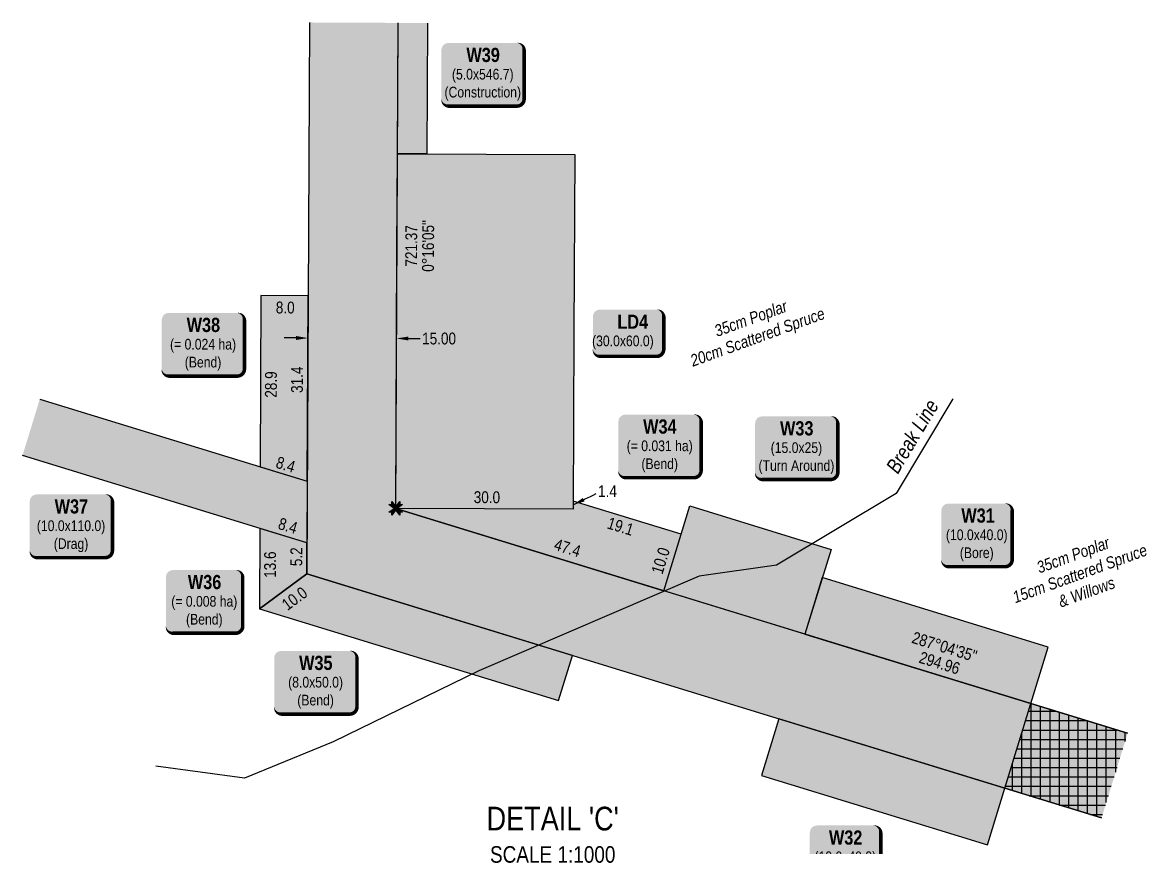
# Model space of a CAD drawing. Extents: x 333858 to 342713, y 6154085 to 6163590.
# Drawn here: x 334288 to 335239, y 6155671 to 6156369 of the extents above; entities that cross this region are included whole.
import ezdxf
from ezdxf.enums import TextEntityAlignment as Align

# ---------------------------------------------------------------- set-up
doc = ezdxf.new("R2010")
doc.units = 0
doc.header["$LTSCALE"] = 5
doc.header["$PDSIZE"] = 0.5
doc.layers.get('Defpoints').update_dxf_attribs({"color": 9})
for name, color, linetype in [('DETAIL-T', 7, 'Continuous'), ('L-BD1', 253, 'Continuous'), ('L-MON', 1, 'Continuous'), ('P-PROPOSED', 10, 'Continuous'), ('P-PROPOSED-H', 21, 'Continuous'), ('P-TEMP-BLOCKS', 250, 'Continuous'), ('P-TEMP-BLUE', 146, 'Continuous'), ('P-TEMP-BLUE-BORE-H', 131, 'Continuous'), ('P-TEMP-BLUE-T', 146, 'Continuous'), ('P-TEMP-NO CUT-H', 104, 'Continuous'), ('P-TXT', 4, 'Continuous'), ('T-BUSH-T', 110, 'Continuous'), ('T-SLOPE', 48, 'Continuous')]:
    doc.layers.add(name, color=color, linetype=linetype)
doc.layers.add('P-TEMP-BLUE-H', color=7, linetype='Continuous', true_color=0x99e6ff)
doc.layers.add('T-TEXT', color=48, linetype='Continuous', lineweight=18)
doc.styles.add('80', font='ARIALN.TTF', dxfattribs={"height": 10})
doc.styles.add('80CG', font='ARIALN.TTF', dxfattribs={"height": 10})
doc.styles.add('80L', font='ARIALN.TTF', dxfattribs={"height": 10})
doc.styles.add('80LS', font='ARIALNI.TTF', dxfattribs={"height": 10})
doc.styles.add('BOLD', font='ARIALNB.TTF')
doc.styles.get("Standard").update_dxf_attribs({"font": 'ARIALN.TTF'})
doc.dimstyles.new('Compass 5 000', dxfattribs={"dimscale": 5, "dimtxt": 9, "dimasz": 2, "dimexe": 0.2, "dimexo": 0.0625, "dimgap": 0.5, "dimtad": 0, "dimtih": 1, "dimtoh": 1, "dimzin": 0, "dimdsep": 46, "dimtxsty": '80CG', "dimcen": 0.1, "dimse1": 1, "dimse2": 1, "dimclrd": 256, "dimclrt": 256, "dimaunit": 1, "dimadec": 4, "dimazin": 0, "dimtfac": 0.06, "dimtofl": 0, "dimtmove": 0, "dimatfit": 1, "dimfxl": 0.2, "dimtolj": 1, "dimtzin": 0, "dimlwd": -1, "dimarcsym": 0})

# ---------------------------------------------------------------- blocks, each defined once
blk = doc.blocks.new('*U492')
at = {"true_color": 0x99e6ff}
h = blk.add_hatch(color=141, dxfattribs=at)
edge = h.paths.add_edge_path()
edge.add_line((-28.99999999999999, -34.94741034132455), (28.99999999999998, -34.94741034132455))
edge.add_arc((28.99999999999998, -28.94741034132455), 6, 270, 360)
edge.add_line((34.99999999999998, -28.94741034132455), (34.99999999999999, 12.5))
edge.add_arc((28.99999999999999, 12.5), 6, 0, 90)
edge.add_line((28.99999999999999, 18.5), (-28.99999999999999, 18.5))
edge.add_arc((-28.99999999999999, 12.5), 6, 90, 180)
edge.add_line((-34.99999999999999, 12.5), (-34.99999999999999, -28.94741034132455))
edge.add_arc((-28.99999999999999, -28.94741034132455), 6, 180, 270)
at = {"color": 250, "flags": 128}
blk.add_lwpolyline([(-28.99999999999999, -34.94741034132455, 3, 3, 0), (28.99999999999998, -34.94741034132455, 3, 3, 0.414213562373095), (34.99999999999998, -28.94741034132455, 3, 3, 0), (34.99999999999999, 12.5, 3, 0, 0.414213562373095), (28.99999999999999, 18.5, 0, 0, 0), (-28.99999999999999, 18.5, 0, 0, 0.414213562373095), (-34.99999999999999, 12.5, 0, 0, 0), (-34.99999999999999, -28.94741034132455, 0, 3, 0.414213562373095)], format="xyseb", close=True, dxfattribs=at)
at = {"flags": 128}
blk.add_lwpolyline([(-24.23844627324938, -18.69902242095505, 0, 7.5, 0), (-3.398394867633905e-15, 0, 0, 0, 0)], format="xyseb", dxfattribs=at)
at = {"color": 250}
for tag, p, height, style in [('TEMP_AREA_W1_001', (-9.212824010914055, 2.244292974654144), 12, 'BOLD'), ('ENTER_TEXT_001', (-30.65893587994544, -12.47010782646594), 9, '80')]:
    blk.add_attdef(tag, p, '', height=height, dxfattribs=dict(at, style=style))
blk = doc.blocks.new('*U500')
at = {"true_color": 0x99e6ff}
h = blk.add_hatch(color=141, dxfattribs=at)
edge = h.paths.add_edge_path()
edge.add_line((-23.99999999999999, -21.06609802038435), (23.99999999999998, -21.06609802038435))
edge.add_arc((23.99999999999998, -15.06609802038435), 6, 270, 360)
edge.add_line((29.99999999999998, -15.06609802038435), (29.99999999999998, 12.5))
edge.add_arc((23.99999999999998, 12.5), 6, 0, 90)
edge.add_line((23.99999999999998, 18.5), (-23.99999999999998, 18.5))
edge.add_arc((-23.99999999999998, 12.5), 6, 90, 180)
edge.add_line((-29.99999999999998, 12.5), (-29.99999999999999, -15.06609802038435))
edge.add_arc((-23.99999999999999, -15.06609802038435), 6, 180, 270)
at = {"color": 250, "flags": 128}
blk.add_lwpolyline([(-23.99999999999999, -21.06609802038435, 3, 3, 0), (23.99999999999998, -21.06609802038435, 3, 3, 0.414213562373095), (29.99999999999998, -15.06609802038435, 3, 3, 0), (29.99999999999998, 12.5, 3, 0, 0.414213562373095), (23.99999999999998, 18.5, 0, 0, 0), (-23.99999999999998, 18.5, 0, 0, 0.414213562373095), (-29.99999999999998, 12.5, 0, 0, 0), (-29.99999999999999, -15.06609802038435, 0, 3, 0.414213562373095)], format="xyseb", close=True, dxfattribs=at)
at = {"flags": 128}
blk.add_lwpolyline([(-24.23844627324938, -18.69902242095505, 0, 7.5, 0), (-3.398394867633905e-15, 0, 0, 0, 0)], format="xyseb", dxfattribs=at)
at = {"color": 250}
for tag, p, height, style in [('TEMP_AREA_W1_001', (-9.212824010914055, 2.244292974654144), 12, 'BOLD'), ('ENTER_TEXT_001', (-30.65893587994544, -12.47010782646594), 9, '80')]:
    blk.add_attdef(tag, p, '', height=height, dxfattribs=dict(at, style=style))
blk = doc.blocks.new('*U498')
at = {"true_color": 0x99e6ff}
h = blk.add_hatch(color=141, dxfattribs=at)
edge = h.paths.add_edge_path()
edge.add_line((-26.49999999999999, -34.94741034132455), (26.49999999999997, -34.94741034132455))
edge.add_arc((26.49999999999997, -28.94741034132455), 6, 270, 360)
edge.add_line((32.49999999999997, -28.94741034132455), (32.49999999999998, 12.5))
edge.add_arc((26.49999999999998, 12.5), 6, 0, 90)
edge.add_line((26.49999999999998, 18.5), (-26.49999999999998, 18.5))
edge.add_arc((-26.49999999999998, 12.5), 6, 90, 180)
edge.add_line((-32.49999999999998, 12.5), (-32.49999999999999, -28.94741034132455))
edge.add_arc((-26.49999999999999, -28.94741034132455), 6, 180, 270)
at = {"color": 250, "flags": 128}
blk.add_lwpolyline([(-26.49999999999999, -34.94741034132455, 3, 3, 0), (26.49999999999997, -34.94741034132455, 3, 3, 0.414213562373095), (32.49999999999997, -28.94741034132455, 3, 3, 0), (32.49999999999998, 12.5, 3, 0, 0.414213562373095), (26.49999999999998, 18.5, 0, 0, 0), (-26.49999999999998, 18.5, 0, 0, 0.414213562373095), (-32.49999999999998, 12.5, 0, 0, 0), (-32.49999999999999, -28.94741034132455, 0, 3, 0.414213562373095)], format="xyseb", close=True, dxfattribs=at)
at = {"flags": 128}
blk.add_lwpolyline([(-24.23844627324938, -18.69902242095505, 0, 7.5, 0), (-3.398394867633905e-15, 0, 0, 0, 0)], format="xyseb", dxfattribs=at)
at = {"color": 250}
for tag, p, height, style in [('TEMP_AREA_W1_001', (-9.212824010914055, 2.244292974654144), 12, 'BOLD'), ('ENTER_TEXT_001', (-30.65893587994544, -12.47010782646594), 9, '80')]:
    blk.add_attdef(tag, p, '', height=height, dxfattribs=dict(at, style=style))
blk = doc.blocks.new('TEMP')
h = blk.add_hatch(color=255)
h.dxf.hatch_style = 1
h.paths.add_polyline_path([(-5.274161e-10, 0.2514284397220763), (-0.6656854269836912, 1.152061669657268), (-0.6656854269836914, 0.6656854303339061), (-1.152061663105632, 0.6656854303339061), (-0.2514284404497629, 5.273253e-10), (-1.152061661774314, -0.665685419564579), (-0.6656854224511335, -0.6656854195645793), (-0.6656854224511335, -1.152061655686338), (-5.273251e-10, -0.2514284436956587), (0.6656854183820542, -1.152061663420681), (0.6656854183820542, -0.6656854208922597), (1.152061656810019, -0.6656854053035205), (0.2514284429676993, 5.273253e-10), (1.152061671303363, 0.6656854258011663), (0.6656854287749412, 0.6656854258011663), (0.6656854131859291, 1.15206166422904)])
h.paths.add_polyline_path([(0.5656854229146121, 0.8485281473411305), (0.5656854319800914, 0.5656854258011663), (0.8485281444547581, 0.5656854258011663), (0.0831890339399251, 0), (0.8485281399220186, -0.5656854150320215), (0.5656854183820542, -0.5656854240973189), (0.5656854183820542, -0.8485281365719859), (0, -0.08318903609469999), (-0.5656854224511337, -0.8485281320390644), (-0.5656854224511337, -0.5656854195645792), (-0.8485281349258001, -0.5656854195645794), (-0.0831890328488955, 0), (-0.8485281394583584, 0.5656854303339058), (-0.5656854269836913, 0.5656854303339061), (-0.5656854269836913, 0.8485281428085727), (0, 0.0831890306941206)], flags=16)
h = blk.add_hatch(color=1)
h.dxf.hatch_style = 1
h.paths.add_polyline_path([(0, 0.0831890306941205), (-0.5656854269836911, 0.8485281428085727), (-0.5656854269836912, 0.5656854303339061), (-0.8485281394583578, 0.5656854303339061), (-0.0831890328488953, -1e-16), (-0.8485281349258001, -0.5656854195645793), (-0.5656854224511337, -0.5656854195645793), (-0.5656854224511337, -0.848528132039064), (0, -0.08318903609469999), (0.5656854183820542, -0.8485281365719856), (0.5656854183820542, -0.5656854240973191), (0.8485281399220184, -0.5656854150320213), (0.0831890339399251, -1e-16), (0.8485281444547581, 0.5656854258011663), (0.5656854319800914, 0.5656854258011663), (0.5656854229146121, 0.8485281473411308)])
at = {"color": 1}
for p, q in [((-0.0831890328488953, 0), (0.0831890339399252, 0)), ((0, 0.0831890306941205), (0, -0.08318903609469999))]:
    blk.add_line(p, q, dxfattribs=at)
at = {"color": 255, "flags": 128}
blk.add_lwpolyline([(-0.251428440449763, 5.27325e-10), (-1.152061663105632, 0.6656854303339061), (-0.6656854269836914, 0.6656854303339061), (-0.6656854269836914, 1.152061669657268), (-5.274159999999999e-10, 0.2514284397220763), (0.6656854131859291, 1.15206166422904), (0.6656854287749412, 0.6656854258011663), (1.152061671303363, 0.6656854258011663), (0.2514284429676991, 5.27325e-10), (1.152061656810019, -0.6656854053035204), (0.6656854183820542, -0.6656854208922596), (0.6656854183820542, -1.152061663420681), (-5.27325e-10, -0.2514284436956586), (-0.6656854224511335, -1.152061655686338), (-0.6656854224511335, -0.6656854195645793), (-1.152061661774314, -0.6656854195645793)], close=True, dxfattribs=at)
at = {"color": 1, "flags": 128}
blk.add_lwpolyline([(-0.0831890328488953, 0), (-0.8485281394583578, 0.5656854303339061), (-0.5656854269836913, 0.5656854303339061), (-0.5656854269836913, 0.8485281428085727), (0, 0.0831890306941205), (0.5656854229146121, 0.8485281473411305), (0.5656854319800914, 0.5656854258011663), (0.8485281444547581, 0.5656854258011663), (0.0831890339399252, 0), (0.8485281399220184, -0.5656854150320214), (0.5656854183820542, -0.5656854240973189), (0.5656854183820542, -0.8485281365719856), (0, -0.08318903609469999), (-0.5656854224511335, -0.848528132039064), (-0.5656854224511335, -0.5656854195645792), (-0.8485281349258001, -0.5656854195645792)], close=True, dxfattribs=at)
blk = doc.blocks.new('*U493')
at = {"true_color": 0x99e6ff}
h = blk.add_hatch(color=141, dxfattribs=at)
edge = h.paths.add_edge_path()
edge.add_line((-23.99999999999999, -34.94741034132455), (23.99999999999998, -34.94741034132455))
edge.add_arc((23.99999999999998, -28.94741034132455), 6, 270, 360)
edge.add_line((29.99999999999998, -28.94741034132455), (29.99999999999998, 12.5))
edge.add_arc((23.99999999999998, 12.5), 6, 0, 90)
edge.add_line((23.99999999999998, 18.5), (-23.99999999999998, 18.5))
edge.add_arc((-23.99999999999998, 12.5), 6, 90, 180)
edge.add_line((-29.99999999999998, 12.5), (-29.99999999999999, -28.94741034132455))
edge.add_arc((-23.99999999999999, -28.94741034132455), 6, 180, 270)
at = {"color": 250, "flags": 128}
blk.add_lwpolyline([(-23.99999999999999, -34.94741034132455, 3, 3, 0), (23.99999999999998, -34.94741034132455, 3, 3, 0.414213562373095), (29.99999999999998, -28.94741034132455, 3, 3, 0), (29.99999999999998, 12.5, 3, 0, 0.414213562373095), (23.99999999999998, 18.5, 0, 0, 0), (-23.99999999999998, 18.5, 0, 0, 0.414213562373095), (-29.99999999999998, 12.5, 0, 0, 0), (-29.99999999999999, -28.94741034132455, 0, 3, 0.414213562373095)], format="xyseb", close=True, dxfattribs=at)
at = {"flags": 128}
blk.add_lwpolyline([(-24.23844627324938, -18.69902242095505, 0, 7.5, 0), (-3.398394867633905e-15, 0, 0, 0, 0)], format="xyseb", dxfattribs=at)
at = {"color": 250}
for tag, p, height, style in [('TEMP_AREA_W1_001', (-9.212824010914055, 2.244292974654144), 12, 'BOLD'), ('ENTER_TEXT_001', (-30.65893587994544, -12.47010782646594), 9, '80')]:
    blk.add_attdef(tag, p, '', height=height, dxfattribs=dict(at, style=style))
blk = doc.blocks.new('*D649')
at = {"layer": 'Defpoints', "color": 0, "transparency": 16777216}
for p in [(334604.4156631593, 6156101.747915917), (334529.3651621358, 6156087.828460891), (334604.3495874173, 6156087.481174061)]:
    blk.add_point(p, dxfattribs=at)
at = {"layer": 'P-TXT', "transparency": 16777216}
for p, q in [((334519.4313451279, 6156102.141516777), (334509.4314523779, 6156102.187830809)), ((334614.4155559092, 6156101.701601885), (334624.4154486592, 6156101.655287853))]:
    blk.add_line(p, q, dxfattribs=at)
for points in [[(334519.4390641331, 6156103.808165569), (334519.4236261226, 6156100.474867985), (334529.4312378778, 6156102.095202746)], [(334614.4232749144, 6156103.368250677), (334614.4078369039, 6156100.034953093), (334604.4156631593, 6156101.747915917)]]:
    blk.add_solid(points, dxfattribs=at)
at = {"layer": 'P-TXT', "transparency": 16777216, "insert": (334640.3533749894, 6156101.655287853), "char_height": 10, "attachment_point": 5, "style": '80CG'}
blk.add_mtext('\\A1;15.00', dxfattribs=at)

msp = doc.modelspace()

# ---------------------------------------------------------------- hatches: boundary and pattern name
at = {"layer": 'P-PROPOSED-H'}
h = msp.add_hatch(color=256, dxfattribs=at)
h.dxf.hatch_style = 1
h.paths.add_polyline_path([(335200.7115054671, 6155696.217605866), (335222.730096212, 6155767.89721456), (334603.7500678338, 6155958.035918877), (334605.6517516286, 6156368.637924567), (334530.6673263461, 6156368.985211398), (334528.5077743647, 6155902.705603248)])
at = {"layer": 'P-TEMP-BLUE-BORE-H'}
h = msp.add_hatch(color=256, dxfattribs=at)
h.dxf.hatch_style = 1
h.paths.add_polyline_path([(335200.711505464, 6155696.217605851), (335222.7300962129, 6155767.897214564), (335140.9897972748, 6155793.006254945), (335118.9712065289, 6155721.326646241)])
at = {"layer": 'P-TEMP-BLUE-H'}
h = msp.add_hatch(color=256, dxfattribs=at)
h.dxf.hatch_style = 1
h.paths.add_polyline_path([(334630.6465600569, 6156368.522162293), (334605.6517516228, 6156368.637924569), (334605.1392151234, 6156257.973620008), (334630.1340235572, 6156257.85785774)])
h = msp.add_hatch(color=256, dxfattribs=at)
h.dxf.hatch_style = 1
h.paths.add_polyline_path([(334755.108065688, 6156257.279046373), (334754.4134920412, 6156107.310195808), (334753.7189183939, 6155957.341345243), (334603.7500678338, 6155958.035918877), (334604.7630533074, 6156176.754650803), (334605.1392151234, 6156257.973620008)])
h = msp.add_hatch(color=256, dxfattribs=at)
h.dxf.hatch_style = 1
h.paths.add_polyline_path([(334488.9348296008, 6155993.304941522), (334528.8705646383, 6155981.037455395), (334529.5966322617, 6156137.80632685), (334489.6049387772, 6156137.991546501)])
h = msp.add_hatch(color=256, dxfattribs=at)
h.dxf.hatch_style = 1
h.paths.add_polyline_path([(334302.6726873547, 6156050.521072517), (334287.9936268576, 6156002.734666715), (334528.6287044553, 6155928.816220615), (334528.8705646392, 6155981.037455391)])
h = msp.add_hatch(color=256, dxfattribs=at)
h.dxf.hatch_style = 1
h.paths.add_polyline_path([(334845.0572200324, 6155936.206553987), (334753.7509344011, 6155964.254080658), (334753.7189183939, 6155957.341345243), (334603.7500678338, 6155958.035918877), (334830.3781595379, 6155888.42014818)])
h = msp.add_hatch(color=256, dxfattribs=at)
h.dxf.hatch_style = 1
h.paths.add_polyline_path([(334949.8441740528, 6155851.722496937), (334830.3781595379, 6155888.42014818), (334852.3967502856, 6155960.09975689), (334971.8627648007, 6155923.402105644)])
h = msp.add_hatch(color=256, dxfattribs=at)
h.dxf.hatch_style = 1
h.paths.add_polyline_path([(334528.6287044561, 6155928.816220611), (334488.6929694182, 6155941.083706741), (334488.3785511823, 6155873.196101544), (334528.5077743647, 6155902.705603248)])
h = msp.add_hatch(color=256, dxfattribs=at)
h.dxf.hatch_style = 1
h.paths.add_polyline_path([(334528.5077743647, 6155902.705603248), (334488.37855118, 6155873.196101544), (334741.503567603, 6155795.440987572), (334753.2468160003, 6155833.67011222)])
h = msp.add_hatch(color=256, dxfattribs=at)
h.dxf.hatch_style = 1
h.paths.add_polyline_path([(335140.9897972752, 6155793.006254945), (335155.6688577742, 6155840.79266075), (334964.5232345514, 6155899.508902744), (334949.8441740528, 6155851.722496937)])
h = msp.add_hatch(color=256, dxfattribs=at)
h.dxf.hatch_style = 1
h.paths.add_polyline_path([(334927.8255833066, 6155780.042888255), (334913.1465228063, 6155732.256482429), (335104.2921460294, 6155673.540240441), (335118.9712065289, 6155721.326646241)])
at = {"layer": 'P-TEMP-NO CUT-H', "ltscale": 2}
h = msp.add_hatch(dxfattribs=at)
h.set_pattern_fill('ANSI37', color=256, scale=2.49950765000002, angle=45)
h.set_pattern_definition([(90, (1895.364842148275, 2515.032736842449), (-7.935936788750052, 1.332005252763233e-15), []), (180, (1895.364842148275, 2515.032736842449), (-1.332005252763233e-15, -7.935936788750052), [])])
h.paths.add_polyline_path([(335200.711505465, 6155696.217605862), (335222.7300962115, 6155767.897214556), (335140.9897972748, 6155793.006254945), (335118.9712065289, 6155721.326646241)])

# ---------------------------------------------------------------- linework, layer by layer
at = {"layer": 'P-PROPOSED', "flags": 128}
for points in [[(334530.6673263461, 6156368.985211398), (334528.5077743647, 6155902.705603248), (335200.7115054687, 6155696.217605866)], [(335222.730096212, 6155767.89721456), (334603.7500678338, 6155958.035918877), (334605.6517516286, 6156368.637924567)]]:
    msp.add_lwpolyline(points, dxfattribs=at)
at = {"layer": 'P-TEMP-BLUE', "flags": 128}
for points in [[(334630.646560057, 6156368.522162292), (334630.1340235572, 6156257.85785774), (334605.1392151234, 6156257.973620008), (334605.6517516228, 6156368.637924567)], [(334302.6726873547, 6156050.521072517), (334528.8705646392, 6155981.037455391), (334528.6287044552, 6155928.816220615), (334287.9936268579, 6156002.734666715)], [(334845.0572200324, 6155936.206553987), (334753.7509344011, 6155964.254080658), (334753.7189183939, 6155957.341345243), (334603.7500678338, 6155958.035918877), (334830.3781595379, 6155888.42014818), (334845.0572200341, 6155936.206553987)]]:
    msp.add_lwpolyline(points, dxfattribs=at)
for points in [[(334755.108065688, 6156257.279046373), (334754.4134920412, 6156107.310195808), (334753.7189183939, 6155957.341345243), (334603.7500678338, 6155958.035918877), (334604.7630533074, 6156176.754650803), (334605.1392151234, 6156257.973620008)], [(334528.8705646383, 6155981.037455391), (334529.5966322617, 6156137.80632685), (334489.6049387772, 6156137.991546501), (334488.934829601, 6155993.304941518)], [(334488.6929694182, 6155941.083706741), (334488.3785511823, 6155873.196101544), (334528.5077743647, 6155902.705603248), (334528.6287044552, 6155928.816220615)], [(334528.5077743647, 6155902.705603248), (334488.37855118, 6155873.196101544), (334741.503567603, 6155795.440987572), (334753.2468160003, 6155833.67011222)], [(335140.9897972752, 6155793.006254945), (335155.6688577742, 6155840.79266075), (334964.5232345514, 6155899.508902744), (334949.8441740528, 6155851.722496937)], [(334927.8255833066, 6155780.042888255), (334913.1465228063, 6155732.256482429), (335104.2921460294, 6155673.540240441), (335118.9712065289, 6155721.326646241)]]:
    msp.add_lwpolyline(points, close=True, dxfattribs=at)
at = {"layer": 'P-TEMP-BLUE'}
msp.add_lwpolyline([(334949.8441740528, 6155851.722496937), (334830.3781595379, 6155888.42014818), (334852.3967502856, 6155960.09975689), (334971.8627648007, 6155923.402105644)], close=True, dxfattribs=at)
at = {"layer": 'P-TEMP-BLUE-BORE-H', "flags": 128}
msp.add_lwpolyline([(335200.7115054647, 6155696.217605854), (335118.9712065289, 6155721.326646241), (335140.9897972752, 6155793.006254945), (335222.730096212, 6155767.89721456)], dxfattribs=at)
at = {"layer": 'T-SLOPE', "flags": 128}
msp.add_lwpolyline([(335074.859924883, 6156050.747426805), (335026.8689692681, 6155970.644624986), (334925.887638576, 6155910.125226355), (334860.292852174, 6155900.803407881), (334673.9146238273, 6155820.64462321), (334550.8876388608, 6155760.644622599), (334475.887638914, 6155730.004616431), (334400.8876389642, 6155740.040931636)], dxfattribs=at)

# ---------------------------------------------------------------- block references
at = {"layer": 'L-MON', "xscale": 4.99901530000004, "yscale": 4.99901530000004, "zscale": 25.00000000000024}
msp.add_blockref('TEMP', (334603.7500678338, 6155958.035918877), dxfattribs=at)
at = {"layer": 'P-TEMP-BLOCKS'}
ref = msp.add_blockref('*U492', (334677.3184341341, 6156333.220680078), dxfattribs=dict(at, xscale=0.99980306, yscale=0.99980306, zscale=0.99980306))
ref.add_attrib('TEMP_AREA_W1_001', 'W39', (334663.4875978061, 6156335.566830148), dxfattribs={"layer": '0', "color": 250, "height": 11.9976367200001, "style": 'BOLD'})
ref.add_attrib('ENTER_TEXT_001', '(5.0x546.7)', (334651.247512254, 6156320.753028123), dxfattribs={"layer": '0', "color": 250, "height": 8.998227540000101, "style": '80'})
ref.add_attrib('ENTER_TEXT_002', '(Construction)', (334644.9561185102, 6156305.596395649), dxfattribs={"layer": '0', "color": 250, "height": 8.998227540000101, "style": '80'})
ref = msp.add_blockref('*U492', (334440.7284996222, 6156104.869328218), dxfattribs=dict(at, xscale=0.99980306, yscale=0.99980306, zscale=0.99980306))
ref.add_attrib('TEMP_AREA_W1_001', 'W38', (334426.8812954406, 6156107.215478284), dxfattribs={"layer": '0', "color": 250, "height": 11.9976367200001, "style": 'BOLD'})
ref.add_attrib('ENTER_TEXT_001', '(= 0.024 ha)', (334412.7916424269, 6156092.401676251), dxfattribs={"layer": '0', "color": 250, "height": 8.998227540000101, "style": '80'})
ref.add_attrib('ENTER_TEXT_002', '(Bend)', (334425.2639469025, 6156077.251181723), dxfattribs={"layer": '0', "color": 250, "height": 8.998227540000101, "style": '80'})
at = {"layer": 'P-TEMP-BLOCKS', "xscale": 0.99980306, "yscale": 0.99980306, "zscale": 0.99980306}
msp.add_blockref('*U500', (334800.4153498019, 6156107.681426365), dxfattribs=at).add_auto_attribs({'TEMP_AREA_W1_001': 'LD4', 'ENTER_TEXT_001': '(30.0x60.0)'})
at = {"layer": 'P-TEMP-BLOCKS'}
ref = msp.add_blockref('*U492', (334826.9868380701, 6156018.915961907), dxfattribs=dict(at, xscale=0.99980306, yscale=0.99980306, zscale=0.99980306))
ref.add_attrib('TEMP_AREA_W1_001', 'W34', (334812.9964151691, 6156021.262111977), dxfattribs={"layer": '0', "color": 250, "height": 11.9976367200001, "style": 'BOLD'})
ref.add_attrib('ENTER_TEXT_001', '(= 0.031 ha)', (334799.0499808748, 6156006.448309945), dxfattribs={"layer": '0', "color": 250, "height": 8.998227540000101, "style": '80'})
ref.add_attrib('ENTER_TEXT_002', '(Bend)', (334811.5222853504, 6155991.297815417), dxfattribs={"layer": '0', "color": 250, "height": 8.998227540000101, "style": '80'})
ref = msp.add_blockref('*U492', (334942.6187923648, 6156017.395406534), dxfattribs=dict(at, xscale=0.99980306, yscale=0.99980306, zscale=0.99980306))
ref.add_attrib('TEMP_AREA_W1_001', 'W33', (334928.759312293, 6156019.741556603), dxfattribs={"layer": '0', "color": 250, "height": 11.9976367200001, "style": 'BOLD'})
ref.add_attrib('ENTER_TEXT_001', '(15.0x25)', (334920.8475010385, 6156004.927754572), dxfattribs={"layer": '0', "color": 250, "height": 8.998227540000101, "style": '80'})
ref.add_attrib('ENTER_TEXT_002', '(Turn Around)', (334910.5418911888, 6155989.777260044), dxfattribs={"layer": '0', "color": 250, "height": 8.998227540000101, "style": '80'})
ref = msp.add_blockref('*U492', (334329.083966238, 6155951.342744593), dxfattribs=dict(at, xscale=0.99980306, yscale=0.99980306, zscale=0.99980306))
ref.add_attrib('TEMP_AREA_W1_001', 'W37', (334315.2408540198, 6155953.688894662), dxfattribs={"layer": '0', "color": 250, "height": 11.9976367200001, "style": 'BOLD'})
ref.add_attrib('ENTER_TEXT_001', '(10.0x110.0)', (334300.1466239888, 6155938.87509263), dxfattribs={"layer": '0', "color": 250, "height": 8.998227540000101, "style": '80'})
ref.add_attrib('ENTER_TEXT_002', '(Drag)', (334314.4879327522, 6155923.724598102), dxfattribs={"layer": '0', "color": 250, "height": 8.998227540000101, "style": '80'})
ref = msp.add_blockref('*U493', (335095.1464755763, 6155943.65754258), dxfattribs=dict(at, xscale=0.99980306, yscale=0.99980306, zscale=0.99980306))
ref.add_attrib('TEMP_AREA_W1_001', 'W31', (335082.1135721134, 6155946.003692647), dxfattribs={"layer": '0', "color": 250, "height": 11.9976367200001, "style": 'BOLD'})
ref.add_attrib('ENTER_TEXT_001', '(10.0x40.0)', (335069.0755536963, 6155931.189890611), dxfattribs={"layer": '0', "color": 250, "height": 8.998227540000101, "style": '80'})
ref.add_attrib('ENTER_TEXT_002', '(Bore)', (335080.8327875658, 6155916.039396083), dxfattribs={"layer": '0', "color": 250, "height": 8.998227540000101, "style": '80'})
ref = msp.add_blockref('*U498', (334441.7886290694, 6155887.389764976), dxfattribs=dict(at, xscale=0.99980306, yscale=0.99980306, zscale=0.99980306))
ref.add_attrib('TEMP_AREA_W1_001', 'W36', (334427.8800454366, 6155889.735915045), dxfattribs={"layer": '0', "color": 250, "height": 11.9976367200001, "style": 'BOLD'})
ref.add_attrib('ENTER_TEXT_001', '(= 0.008 ha)', (334413.8517718741, 6155874.922113021), dxfattribs={"layer": '0', "color": 250, "height": 8.998227540000101, "style": '80'})
ref.add_attrib('ENTER_TEXT_002', '(Bend)', (334426.3240763497, 6155859.771618493), dxfattribs={"layer": '0', "color": 250, "height": 8.998227540000101, "style": '80'})
ref = msp.add_blockref('*U492', (334535.9120802328, 6155819.019858695), dxfattribs=dict(at, xscale=0.99980306, yscale=0.99980306, zscale=0.99980306))
ref.add_attrib('TEMP_AREA_W1_001', 'W35', (334521.9707608927, 6155821.366008764), dxfattribs={"layer": '0', "color": 250, "height": 11.9976367200001, "style": 'BOLD'})
ref.add_attrib('ENTER_TEXT_001', '(8.0x50.0)', (334512.7075787219, 6155806.55220674), dxfattribs={"layer": '0', "color": 250, "height": 8.998227540000101, "style": '80'})
ref.add_attrib('ENTER_TEXT_002', '(Bend)', (334520.4475275131, 6155791.401712212), dxfattribs={"layer": '0', "color": 250, "height": 8.998227540000101, "style": '80'})
ref = msp.add_blockref('*U493', (334983.939146273, 6155671.352247163), dxfattribs=dict(at, xscale=0.99980306, yscale=0.99980306, zscale=0.99980306))
ref.add_attrib('TEMP_AREA_W1_001', 'W32', (334970.1328617255, 6155673.698397232), dxfattribs={"layer": '0', "color": 250, "height": 11.9976367200001, "style": 'BOLD'})
ref.add_attrib('ENTER_TEXT_001', '(10.0x40.0)', (334957.8682243929, 6155658.8845952), dxfattribs={"layer": '0', "color": 250, "height": 8.998227540000101, "style": '80'})
ref.add_attrib('ENTER_TEXT_002', '(Bore)', (334969.6254582625, 6155643.734100672), dxfattribs={"layer": '0', "color": 250, "height": 8.998227540000101, "style": '80'})

# ---------------------------------------------------------------- texts
at = {"layer": 'DETAIL-T', "color": 3, "insert": (334736.4737949594, 6155681.928600315), "char_height": 19.99606120000016, "width": 223.8139372269982, "attachment_point": 5, "style": '80CG'}
msp.add_mtext("DETAIL 'C'\\P{\\H0.7x;SCALE 1:1000}", dxfattribs=at)
at = {"layer": 'L-BD1'}
for s, rotation, p in [('721.37', 89.73248687537394, (334616.8246340994, 6156180.03723562)), ('0°16\'05"', 89.73248687537394, (334631.0716724148, 6156179.970715932)), ('287°04\'35"', 342.9240538580326, (335067.8832730334, 6155840.978463313)), ('294.96', 342.9240538580326, (335063.6997407912, 6155827.359337659))]:
    msp.add_text(s, height=9.998030600000032, rotation=rotation, dxfattribs=at).set_placement(p, align=Align.MIDDLE_CENTER)
at = {"layer": 'P-TEMP-BLUE-T'}
for s, rotation, p in [('8.0', 359.7346391984703, (334510.2324929342, 6156127.896714116)), ('28.9', 89.73463920089883, (334498.1314065584, 6156062.816449899)), ('31.4', 89.73463920088336, (334520.1990136462, 6156066.852860577)), ('8.4', 342.9240538526348, (334510.6183806253, 6155995.098967041)), ('30.0', 359.7346392011285, (334680.8328416884, 6155967.488512781)), ('8.4', 342.9240538526348, (334512.51807624, 6155943.37471908)), ('19.1', 342.9240538580052, (334793.8868983156, 6155942.799580093)), ('47.4', 342.9240538583188, (334749.0185666775, 6155924.699005662)), ('13.6', 89.73463920089883, (334497.3933275627, 6155910.454571067)), ('5.2', 89.73463920089883, (334519.6060755884, 6155917.131682926)), ('10.0', 72.9240538597883, (334827.731693766, 6155913.819726707)), ('10.0', 36.32934652598515, (334518.109739787, 6155881.820531326))]:
    msp.add_text(s, height=9.99803060000009, rotation=rotation, dxfattribs=at).set_placement(p, align=Align.MIDDLE_CENTER)
msp.add_text('1.4', height=9.99803060000009, dxfattribs=at).set_placement((334782.8114584538, 6155972.606465646), align=Align.MIDDLE_CENTER)
at = {"layer": 'T-BUSH-T', "char_height": 9.998030600000165, "width": 119.5102925675299, "attachment_point": 2, "rotation": 20.000000000000078, "style": '80LS'}
for s, insert in [('35cm Poplar \\P20cm Scattered Spruce', (334902.267692516, 6156123.377626204)), ('35cm Poplar \\P15cm Scattered Spruce & Willows', (335174.9293612162, 6155923.309257962))]:
    msp.add_mtext(s, dxfattribs=dict(at, insert=insert))
at = {"layer": 'T-TEXT', "insert": (335017.7081524464, 6155992.893056179), "char_height": 12.49753825000022, "attachment_point": 1, "rotation": 59.073455303023174, "style": '80L'}
msp.add_mtext_dynamic_manual_height_columns('{\\fArial Narrow|b0|i1|c0|p34;Break Line}', width=68.2269781718969, gutter_width=50, heights=[0], dxfattribs=at)

# ---------------------------------------------------------------- dimensions: what is measured, and where the dimension line sits
at = {"layer": 'P-TXT'}
dim = msp.add_linear_dim(base=(334604.4156631593, 6156101.747915917), p1=(334529.3651621358, 6156087.82846089), p2=(334604.3495874173, 6156087.481174061), angle=359.7346391970876, text='15.00', dimstyle='Compass 5 000', dxfattribs=at)
dim.commit()
dim.dimension.update_dxf_attribs({"geometry": '*D649', "text_midpoint": (334640.3533749894, 6156101.655287853), "dimtype": 161})

# ---------------------------------------------------------------- leaders
at = {"layer": 'P-TEMP-BLUE-T', "path_type": 1}
msp.add_leader([(334753.7358458641, 6155960.99623959), (334773.171732561, 6155970.513837834)], dimstyle='Compass 5 000', dxfattribs=at)

doc.saveas('drawing.dxf')
